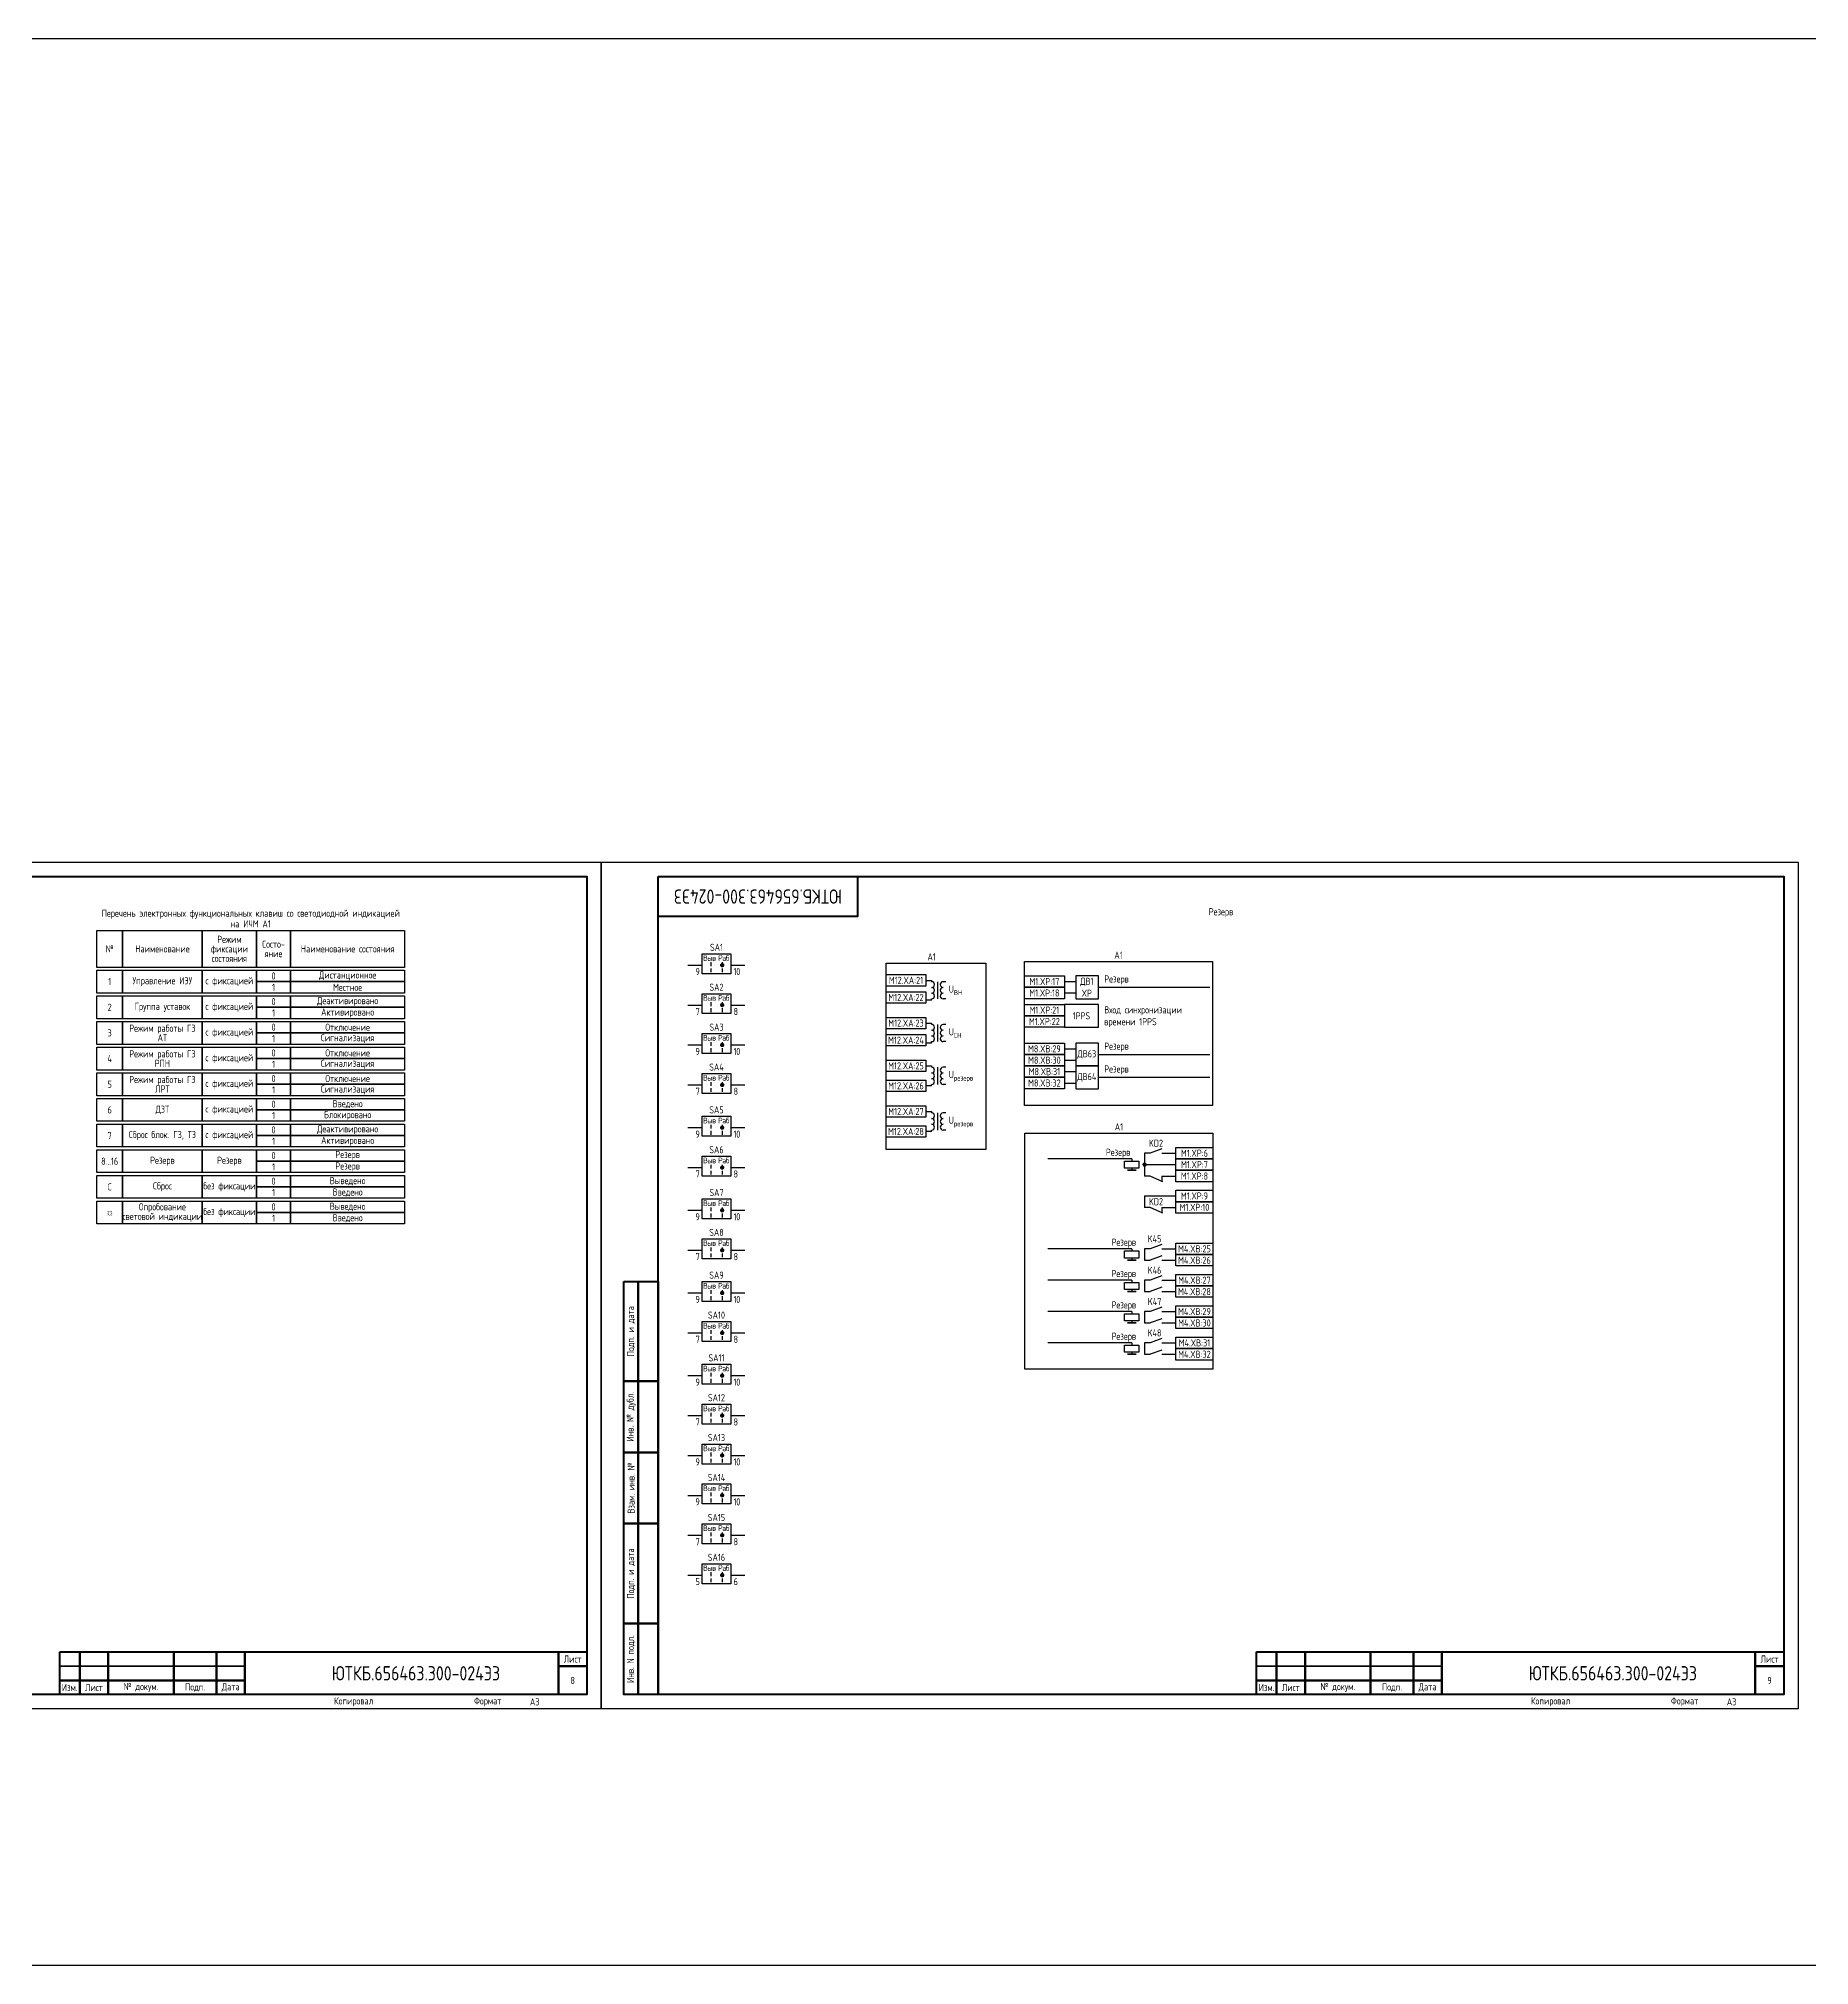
# Model space of a CAD drawing. Header units: millimetres. Extents: x -1244 to 6083, y -90 to 1191.
# Drawn here: x 3163 to 3784, y -90 to 586 of the extents above; entities that cross this region are included whole.
import ezdxf

# ---------------------------------------------------------------- set-up
doc = ezdxf.new("R2010")
doc.units = ezdxf.units.MM
doc.styles.add('Gost_type_A', font='GOST_0.TTF')

# ---------------------------------------------------------------- blocks, each defined once
blk = doc.blocks.new('Формат_А3')
blk.add_lwpolyline([(-420, 297), (0, 297), (0, 0), (-420, 0)], close=True)
at = {"lineweight": 50}
blk.add_lwpolyline([(-400, 292), (-5, 292), (-5, 5), (-400, 5)], close=True, dxfattribs=at)
blk = doc.blocks.new('Штамп малый нижний')
at = {"lineweight": 50}
for points in [[(-185, 15), (-178, 15), (-178, 5), (-185, 5)], [(-178, 15), (-168, 15), (-168, 5), (-178, 5)], [(-168, 15), (-145, 15), (-145, 5), (-168, 5)], [(-145, 15), (-130, 15), (-130, 5), (-145, 5)], [(-130, 15), (-120, 15), (-120, 5), (-130, 5)], [(-120, 15), (-10, 15), (-10, 0), (-120, 0)], [(-10, 15), (0, 15), (0, 10), (-10, 10)], [(-10, 10), (0, 10), (0, 0), (-10, 0)], [(-185, 5), (-178, 5), (-178, 0), (-185, 0)], [(-178, 5), (-168, 5), (-168, 0), (-178, 0)], [(-168, 5), (-145, 5), (-145, 0), (-168, 0)], [(-145, 5), (-130, 5), (-130, 0), (-145, 0)], [(-130, 5), (-120, 5), (-120, 0), (-130, 0)]]:
    blk.add_lwpolyline(points, close=True, dxfattribs=at)
for points in [[(-185, 15), (-178, 15), (-178, 10), (-185, 10)], [(-178, 15), (-168, 15), (-168, 10), (-178, 10)], [(-168, 15), (-145, 15), (-145, 10), (-168, 10)], [(-145, 15), (-130, 15), (-130, 10), (-145, 10)], [(-130, 15), (-120, 15), (-120, 10), (-130, 10)], [(-185, 10), (-178, 10), (-178, 5), (-185, 5)], [(-178, 10), (-168, 10), (-168, 5), (-178, 5)], [(-168, 10), (-145, 10), (-145, 5), (-168, 5)], [(-145, 10), (-130, 10), (-130, 5), (-145, 5)], [(-130, 10), (-120, 10), (-120, 5), (-130, 5)]]:
    blk.add_lwpolyline(points, close=True)
at = {"char_height": 2.5, "style": 'Gost_type_A'}
for s, insert, width, attachment_point in [('Лист', (-5, 12.5), 10, 5), ('Изм.', (-181.5, 2.5), 7, 5), ('Лист', (-173, 2.5), 10, 5), ('№ докум.', (-156.5, 2.5), 23, 5), ('Подп.', (-137.5, 2.5), 15, 5), ('Дата', (-125, 2.5), 10, 5), ('Копировал', (-75, -2.53), 13.1202, 6), ('Формат', (-30, -2.53), 13.1202, 6)]:
    blk.add_mtext(s, dxfattribs=dict(at, insert=insert, width=width, attachment_point=attachment_point))
blk = doc.blocks.new('Штамп левый нижний')
at = {"lineweight": 50}
for points in [[(-12, 145), (-7, 145), (-7, 110), (-12, 110)], [(-7, 145), (0, 145), (0, 110), (-7, 110)], [(-12, 110), (-7, 110), (-7, 85), (-12, 85)], [(-7, 110), (0, 110), (0, 85), (-7, 85)], [(-12, 85), (-7, 85), (-7, 60), (-12, 60)], [(-7, 85), (0, 85), (0, 60), (-7, 60)], [(-12, 60), (-7, 60), (-7, 25), (-12, 25)], [(-7, 60), (0, 60), (0, 25), (-7, 25)], [(-12, 25), (-7, 25), (-7, 0), (-12, 0)], [(-7, 25), (0, 25), (0, 0), (-7, 0)]]:
    blk.add_lwpolyline(points, close=True, dxfattribs=at)
at = {"char_height": 2.5, "attachment_point": 5, "rotation": 90, "style": 'Gost_type_A'}
for s, insert, width in [('Подп. и дата', (-9.5, 127.5), 35), ('Инв. № дубл.', (-9.5, 97.5), 25), ('Взам. инв. №', (-9.5, 72.5), 25), ('Подп. и дата', (-9.5, 42.5), 35), ('Инв. N подл.', (-9.5, 12.5), 25)]:
    blk.add_mtext(s, dxfattribs=dict(at, insert=insert, width=width))
blk = doc.blocks.new('Штамп угловой верхний')
at = {"lineweight": 50}
blk.add_lwpolyline([(0, 0), (70, 0), (70, -14), (0, -14)], close=True, dxfattribs=at)
blk = doc.blocks.new('POINT')
at = {"const_width": 0.75}
blk.add_lwpolyline([(-0.375, 0, 1), (0.375, 0, 1)], format="xyb", close=True, dxfattribs=at)
blk = doc.blocks.new('Переключатель_положение')
for p, q in [((2, 1), (2, -0.34)), ((2, -1.14), (2, -2.49))]:
    blk.add_line(p, q)

msp = doc.modelspace()

# ---------------------------------------------------------------- linework, layer by layer
for p, q in [((3390.46, 260.92), (3395.46, 260.92)), ((3405.46, 260.92), (3410.46, 260.92)), ((3522.53, 255.16), (3526.53, 255.16)), ((3522.53, 251.16), (3526.53, 251.16)), ((3534.53, 253.16), (3573.53, 253.16)), ((3390.46, 246.92), (3395.46, 246.92)), ((3405.46, 246.92), (3410.46, 246.92)), ((3390.46, 232.92), (3395.46, 232.92)), ((3405.46, 232.92), (3410.46, 232.92)), ((3522.53, 231.58), (3526.53, 231.58)), ((3522.53, 227.58), (3526.53, 227.58)), ((3522.53, 223.58), (3526.53, 223.58)), ((3534.53, 229.58), (3573.53, 229.58)), ((3390.46, 218.92), (3395.46, 218.92)), ((3405.46, 218.92), (3410.46, 218.92)), ((3522.53, 219.58), (3526.53, 219.58)), ((3534.53, 221.58), (3573.53, 221.58)), ((3390.46, 203.92), (3395.46, 203.92)), ((3405.46, 203.92), (3410.46, 203.92)), ((3390.46, 189.92), (3395.46, 189.92)), ((3405.46, 189.92), (3410.46, 189.92)), ((3546.19, 192.95), (3516.69, 192.95)), ((3546.19, 192.95), (3546.19, 192.2)), ((3546.19, 189.7), (3546.19, 188.95)), ((3556.69, 186.95), (3556.69, 184.95)), ((3550.69, 179.95), (3550.69, 175.95)), ((3556.69, 175.95), (3556.69, 173.95)), ((3390.46, 174.92), (3395.46, 174.92)), ((3405.46, 174.92), (3410.46, 174.92)), ((3390.46, 160.92), (3395.46, 160.92)), ((3405.46, 160.92), (3410.46, 160.92)), ((3546.19, 161.4), (3516.69, 161.4)), ((3546.19, 161.4), (3546.19, 160.65)), ((3546.19, 158.15), (3546.19, 157.4)), ((3546.19, 150.4), (3516.69, 150.4)), ((3546.19, 150.4), (3546.19, 149.65)), ((3390.46, 145.92), (3395.46, 145.92)), ((3405.46, 145.92), (3410.46, 145.92)), ((3546.19, 147.15), (3546.19, 146.4)), ((3546.19, 139.4), (3516.69, 139.4)), ((3546.19, 139.4), (3546.19, 138.65)), ((3546.19, 136.15), (3546.19, 135.4)), ((3390.46, 131.92), (3395.46, 131.92)), ((3405.46, 131.92), (3410.46, 131.92)), ((3546.19, 128.4), (3516.69, 128.4)), ((3546.19, 128.4), (3546.19, 127.65)), ((3546.19, 125.15), (3546.19, 124.4)), ((3390.46, 116.92), (3395.46, 116.92)), ((3405.46, 116.92), (3410.46, 116.92)), ((3390.46, 102.92), (3395.46, 102.92)), ((3405.46, 102.92), (3410.46, 102.92)), ((3390.46, 88.92), (3395.46, 88.92)), ((3405.46, 88.92), (3410.46, 88.92)), ((3390.46, 74.92), (3395.46, 74.92)), ((3405.46, 74.92), (3410.46, 74.92)), ((3390.46, 60.92), (3395.46, 60.92)), ((3405.46, 60.92), (3410.46, 60.92)), ((3390.46, 46.92), (3395.46, 46.92)), ((3405.46, 46.92), (3410.46, 46.92))]:
    msp.add_line(p, q)
at = {"ltscale": 4}
for p, q in [((3473.97, 255.6), (3475.97, 255.6)), ((3475.97, 255.6), (3475.97, 255.1)), ((3475.97, 255.6), (3475.97, 255.1)), ((3477.97, 255.1), (3477.97, 251.1)), ((3477.97, 253.1), (3477.97, 249.1)), ((3480.97, 255.1), (3479.97, 255.1)), ((3475.97, 248.6), (3473.97, 248.6)), ((3475.97, 248.6), (3475.97, 249.1)), ((3480.97, 249.1), (3479.97, 249.1)), ((3473.97, 240.6), (3475.97, 240.6)), ((3475.97, 240.6), (3475.97, 240.1)), ((3475.97, 240.6), (3475.97, 240.1)), ((3477.97, 240.1), (3477.97, 236.1)), ((3477.97, 238.1), (3477.97, 234.1)), ((3480.97, 240.1), (3479.97, 240.1)), ((3475.97, 233.6), (3473.97, 233.6)), ((3475.97, 233.6), (3475.97, 234.1)), ((3480.97, 234.1), (3479.97, 234.1)), ((3473.97, 225.6), (3475.97, 225.6)), ((3475.97, 225.6), (3475.97, 225.1)), ((3475.97, 225.6), (3475.97, 225.1)), ((3477.97, 225.1), (3477.97, 221.1)), ((3477.97, 223.1), (3477.97, 219.1)), ((3480.97, 225.1), (3479.97, 225.1)), ((3475.97, 218.6), (3473.97, 218.6)), ((3475.97, 218.6), (3475.97, 219.1)), ((3480.97, 219.1), (3479.97, 219.1)), ((3473.97, 209.59), (3475.97, 209.59)), ((3475.97, 209.59), (3475.97, 209.09)), ((3475.97, 209.59), (3475.97, 209.09)), ((3475.97, 202.59), (3475.97, 203.09)), ((3477.97, 209.09), (3477.97, 205.09)), ((3477.97, 207.09), (3477.97, 203.09)), ((3480.97, 209.09), (3479.97, 209.09)), ((3480.97, 203.09), (3479.97, 203.09)), ((3475.97, 202.59), (3473.97, 202.59))]:
    msp.add_line(p, q, dxfattribs=at)
at = {"ltscale": 4.32}
for p, q in [((3556.69, 196.45), (3552.69, 194.95)), ((3557.08, 184.95), (3552.69, 186.95)), ((3557.08, 173.95), (3552.69, 175.95)), ((3556.69, 162.9), (3552.69, 161.4)), ((3556.69, 158.9), (3552.69, 157.4)), ((3556.69, 151.9), (3552.69, 150.4)), ((3556.69, 147.9), (3552.69, 146.4)), ((3556.69, 140.9), (3552.69, 139.4)), ((3556.69, 136.9), (3552.69, 135.4)), ((3556.69, 129.9), (3552.69, 128.4)), ((3556.69, 125.9), (3552.69, 124.4))]:
    msp.add_line(p, q, dxfattribs=at)
at = {"ltscale": 1.08}
for p, q in [((3552.69, 194.95), (3550.69, 194.95)), ((3550.69, 194.95), (3550.69, 186.95)), ((3550.69, 190.95), (3561.69, 190.95)), ((3556.69, 194.95), (3561.69, 194.95)), ((3552.69, 186.95), (3550.69, 186.95)), ((3556.69, 186.95), (3561.69, 186.95)), ((3550.69, 179.95), (3561.69, 179.95)), ((3552.69, 175.95), (3550.69, 175.95)), ((3556.69, 175.95), (3561.69, 175.95)), ((3552.69, 161.4), (3550.69, 161.4)), ((3550.69, 161.4), (3550.69, 157.4)), ((3550.69, 157.4), (3552.69, 157.4)), ((3556.69, 161.4), (3561.69, 161.4)), ((3556.69, 157.4), (3561.69, 157.4)), ((3552.69, 150.4), (3550.69, 150.4)), ((3550.69, 150.4), (3550.69, 146.4)), ((3556.69, 150.4), (3561.69, 150.4)), ((3550.69, 146.4), (3552.69, 146.4)), ((3556.69, 146.4), (3561.69, 146.4)), ((3552.69, 139.4), (3550.69, 139.4)), ((3550.69, 139.4), (3550.69, 135.4)), ((3550.69, 135.4), (3552.69, 135.4)), ((3556.69, 139.4), (3561.69, 139.4)), ((3556.69, 135.4), (3561.69, 135.4)), ((3552.69, 128.4), (3550.69, 128.4)), ((3550.69, 128.4), (3550.69, 124.4)), ((3550.69, 124.4), (3552.69, 124.4)), ((3556.69, 128.4), (3561.69, 128.4)), ((3556.69, 124.4), (3561.69, 124.4))]:
    msp.add_line(p, q, dxfattribs=at)
for points in [[(-1117.42, 586), (6083.28, 586), (6083.28, -90), (-1117.42, -90)], [(3183.03, 273.14), (3192.03, 273.14), (3192.03, 260.14), (3183.03, 260.14)], [(3192.03, 273.14), (3220.03, 273.14), (3220.03, 260.14), (3192.03, 260.14)], [(3220.03, 273.14), (3239.03, 273.14), (3239.03, 260.14), (3220.03, 260.14)], [(3239.03, 273.14), (3251.03, 273.14), (3251.03, 260.14), (3239.03, 260.14)], [(3251.03, 273.14), (3291.03, 273.14), (3291.03, 260.14), (3251.03, 260.14)], [(3395.46, 264.92), (3405.46, 264.92), (3405.46, 257.92), (3395.46, 257.92)], [(3183.03, 259.14), (3192.03, 259.14), (3192.03, 251.14), (3183.03, 251.14)], [(3192.03, 259.14), (3220.03, 259.14), (3220.03, 251.14), (3192.03, 251.14)], [(3220.03, 259.14), (3239.03, 259.14), (3239.03, 251.14), (3220.03, 251.14)], [(3239.03, 259.14), (3251.03, 259.14), (3251.03, 255.14), (3239.03, 255.14)], [(3251.03, 259.14), (3291.03, 259.14), (3291.03, 255.14), (3251.03, 255.14)], [(3459.97, 261.6), (3494.97, 261.6), (3494.97, 196.29), (3459.97, 196.29)], [(3459.97, 257.6), (3473.97, 257.6), (3473.97, 253.6), (3459.97, 253.6)], [(3459.97, 257.6), (3473.97, 257.6), (3473.97, 253.6), (3459.97, 253.6)], [(3508.53, 262.16), (3574.53, 262.16), (3574.53, 211.71), (3508.53, 211.71)], [(3508.53, 257.16), (3522.53, 257.16), (3522.53, 253.16), (3508.53, 253.16)], [(3183.03, 250.14), (3192.03, 250.14), (3192.03, 242.14), (3183.03, 242.14)], [(3192.03, 250.14), (3220.03, 250.14), (3220.03, 242.14), (3192.03, 242.14)], [(3220.03, 250.14), (3239.03, 250.14), (3239.03, 242.14), (3220.03, 242.14)], [(3239.03, 255.14), (3251.03, 255.14), (3251.03, 251.14), (3239.03, 251.14)], [(3239.03, 250.14), (3251.03, 250.14), (3251.03, 246.14), (3239.03, 246.14)], [(3251.03, 255.14), (3291.03, 255.14), (3291.03, 251.14), (3251.03, 251.14)], [(3251.03, 250.14), (3291.03, 250.14), (3291.03, 246.14), (3251.03, 246.14)], [(3395.46, 250.92), (3405.46, 250.92), (3405.46, 243.92), (3395.46, 243.92)], [(3459.97, 251.6), (3473.97, 251.6), (3473.97, 247.6), (3459.97, 247.6)], [(3508.53, 253.16), (3522.53, 253.16), (3522.53, 249.16), (3508.53, 249.16)], [(3239.03, 246.14), (3251.03, 246.14), (3251.03, 242.14), (3239.03, 242.14)], [(3251.03, 246.14), (3291.03, 246.14), (3291.03, 242.14), (3251.03, 242.14)], [(3508.53, 247.16), (3522.53, 247.16), (3522.53, 243.16), (3508.53, 243.16)], [(3183.03, 241.14), (3192.03, 241.14), (3192.03, 233.14), (3183.03, 233.14)], [(3192.03, 241.14), (3220.03, 241.14), (3220.03, 233.14), (3192.03, 233.14)], [(3220.03, 241.14), (3239.03, 241.14), (3239.03, 233.14), (3220.03, 233.14)], [(3239.03, 241.14), (3251.03, 241.14), (3251.03, 237.14), (3239.03, 237.14)], [(3239.03, 237.14), (3251.03, 237.14), (3251.03, 233.14), (3239.03, 233.14)], [(3251.03, 241.14), (3291.03, 241.14), (3291.03, 237.14), (3251.03, 237.14)], [(3251.03, 237.14), (3291.03, 237.14), (3291.03, 233.14), (3251.03, 233.14)], [(3395.46, 236.92), (3405.46, 236.92), (3405.46, 229.92), (3395.46, 229.92)], [(3459.97, 242.6), (3473.97, 242.6), (3473.97, 238.6), (3459.97, 238.6)], [(3508.53, 243.16), (3522.53, 243.16), (3522.53, 239.16), (3508.53, 239.16)], [(3183.03, 232.14), (3192.03, 232.14), (3192.03, 224.14), (3183.03, 224.14)], [(3192.03, 232.14), (3220.03, 232.14), (3220.03, 224.14), (3192.03, 224.14)], [(3220.03, 232.14), (3239.03, 232.14), (3239.03, 224.14), (3220.03, 224.14)], [(3239.03, 232.14), (3251.03, 232.14), (3251.03, 228.14), (3239.03, 228.14)], [(3251.03, 232.14), (3291.03, 232.14), (3291.03, 228.14), (3251.03, 228.14)], [(3459.97, 236.6), (3473.97, 236.6), (3473.97, 232.6), (3459.97, 232.6)], [(3508.53, 233.58), (3522.53, 233.58), (3522.53, 229.58), (3508.53, 229.58)], [(3183.03, 223.14), (3192.03, 223.14), (3192.03, 215.14), (3183.03, 215.14)], [(3192.03, 223.14), (3220.03, 223.14), (3220.03, 215.14), (3192.03, 215.14)], [(3220.03, 223.14), (3239.03, 223.14), (3239.03, 215.14), (3220.03, 215.14)], [(3239.03, 228.14), (3251.03, 228.14), (3251.03, 224.14), (3239.03, 224.14)], [(3239.03, 223.14), (3251.03, 223.14), (3251.03, 219.14), (3239.03, 219.14)], [(3251.03, 228.14), (3291.03, 228.14), (3291.03, 224.14), (3251.03, 224.14)], [(3251.03, 223.14), (3291.03, 223.14), (3291.03, 219.14), (3251.03, 219.14)], [(3459.97, 227.6), (3473.97, 227.6), (3473.97, 223.6), (3459.97, 223.6)], [(3508.53, 229.58), (3522.53, 229.58), (3522.53, 225.58), (3508.53, 225.58)], [(3508.53, 225.58), (3522.53, 225.58), (3522.53, 221.58), (3508.53, 221.58)], [(3239.03, 219.14), (3251.03, 219.14), (3251.03, 215.14), (3239.03, 215.14)], [(3251.03, 219.14), (3291.03, 219.14), (3291.03, 215.14), (3251.03, 215.14)], [(3395.46, 222.92), (3405.46, 222.92), (3405.46, 215.92), (3395.46, 215.92)], [(3459.97, 220.6), (3473.97, 220.6), (3473.97, 216.6), (3459.97, 216.6)], [(3508.53, 221.58), (3522.53, 221.58), (3522.53, 217.58), (3508.53, 217.58)], [(3183.03, 214.14), (3192.03, 214.14), (3192.03, 206.14), (3183.03, 206.14)], [(3192.03, 214.14), (3220.03, 214.14), (3220.03, 206.14), (3192.03, 206.14)], [(3220.03, 214.14), (3239.03, 214.14), (3239.03, 206.14), (3220.03, 206.14)], [(3239.03, 214.14), (3251.03, 214.14), (3251.03, 210.14), (3239.03, 210.14)], [(3239.03, 210.14), (3251.03, 210.14), (3251.03, 206.14), (3239.03, 206.14)], [(3251.03, 214.14), (3291.03, 214.14), (3291.03, 210.14), (3251.03, 210.14)], [(3251.03, 210.14), (3291.03, 210.14), (3291.03, 206.14), (3251.03, 206.14)], [(3459.97, 211.59), (3473.97, 211.59), (3473.97, 207.59), (3459.97, 207.59)], [(3183.03, 205.14), (3192.03, 205.14), (3192.03, 197.14), (3183.03, 197.14)], [(3192.03, 205.14), (3220.03, 205.14), (3220.03, 197.14), (3192.03, 197.14)], [(3220.03, 205.14), (3239.03, 205.14), (3239.03, 197.14), (3220.03, 197.14)], [(3239.03, 205.14), (3251.03, 205.14), (3251.03, 201.14), (3239.03, 201.14)], [(3251.03, 205.14), (3291.03, 205.14), (3291.03, 201.14), (3251.03, 201.14)], [(3395.46, 207.92), (3405.46, 207.92), (3405.46, 200.92), (3395.46, 200.92)], [(3459.97, 204.59), (3473.97, 204.59), (3473.97, 200.59), (3459.97, 200.59)], [(3183.03, 196.14), (3192.03, 196.14), (3192.03, 188.14), (3183.03, 188.14)], [(3192.03, 196.14), (3220.03, 196.14), (3220.03, 188.14), (3192.03, 188.14)], [(3220.03, 196.14), (3239.03, 196.14), (3239.03, 188.14), (3220.03, 188.14)], [(3239.03, 201.14), (3251.03, 201.14), (3251.03, 197.14), (3239.03, 197.14)], [(3239.03, 196.14), (3251.03, 196.14), (3251.03, 192.14), (3239.03, 192.14)], [(3251.03, 201.14), (3291.03, 201.14), (3291.03, 197.14), (3251.03, 197.14)], [(3251.03, 196.14), (3291.03, 196.14), (3291.03, 192.14), (3251.03, 192.14)], [(3508.69, 201.95), (3574.69, 201.95), (3574.69, 119.18), (3508.69, 119.18)], [(3561.69, 196.95), (3574.69, 196.95), (3574.69, 192.95), (3561.69, 192.95)], [(3239.03, 192.14), (3251.03, 192.14), (3251.03, 188.14), (3239.03, 188.14)], [(3251.03, 192.14), (3291.03, 192.14), (3291.03, 188.14), (3251.03, 188.14)], [(3395.46, 193.92), (3405.46, 193.92), (3405.46, 186.92), (3395.46, 186.92)], [(3548.69, 192.2), (3548.69, 189.7), (3543.69, 189.7), (3543.69, 192.2)], [(3561.69, 192.95), (3574.69, 192.95), (3574.69, 188.95), (3561.69, 188.95)], [(3183.03, 187.14), (3192.03, 187.14), (3192.03, 179.14), (3183.03, 179.14)], [(3192.03, 187.14), (3220.03, 187.14), (3220.03, 179.14), (3192.03, 179.14)], [(3220.03, 187.14), (3239.03, 187.14), (3239.03, 179.14), (3220.03, 179.14)], [(3239.03, 187.14), (3251.03, 187.14), (3251.03, 183.14), (3239.03, 183.14)], [(3239.03, 183.14), (3251.03, 183.14), (3251.03, 179.14), (3239.03, 179.14)], [(3251.03, 187.14), (3291.03, 187.14), (3291.03, 183.14), (3251.03, 183.14)], [(3251.03, 183.14), (3291.03, 183.14), (3291.03, 179.14), (3251.03, 179.14)], [(3547.69, 188.95), (3544.69, 188.95)], [(3561.69, 188.95), (3574.69, 188.95), (3574.69, 184.95), (3561.69, 184.95)], [(3183.03, 178.14), (3192.03, 178.14), (3192.03, 170.14), (3183.03, 170.14)], [(3192.03, 178.14), (3220.03, 178.14), (3220.03, 170.14), (3192.03, 170.14)], [(3220.03, 178.14), (3239.03, 178.14), (3239.03, 170.14), (3220.03, 170.14)], [(3239.03, 178.14), (3251.03, 178.14), (3251.03, 174.14), (3239.03, 174.14)], [(3251.03, 178.14), (3291.03, 178.14), (3291.03, 174.14), (3251.03, 174.14)], [(3395.46, 178.92), (3405.46, 178.92), (3405.46, 171.92), (3395.46, 171.92)], [(3561.69, 181.95), (3574.69, 181.95), (3574.69, 177.95), (3561.69, 177.95)], [(3561.69, 177.95), (3574.69, 177.95), (3574.69, 173.95), (3561.69, 173.95)], [(3239.03, 174.14), (3251.03, 174.14), (3251.03, 170.14), (3239.03, 170.14)], [(3251.03, 174.14), (3291.03, 174.14), (3291.03, 170.14), (3251.03, 170.14)], [(3395.46, 164.92), (3405.46, 164.92), (3405.46, 157.92), (3395.46, 157.92)], [(3561.69, 163.4), (3574.69, 163.4), (3574.69, 159.4), (3561.69, 159.4)], [(3548.69, 160.65), (3548.69, 158.15), (3543.69, 158.15), (3543.69, 160.65)], [(3547.69, 157.4), (3544.69, 157.4)], [(3561.69, 159.4), (3574.69, 159.4), (3574.69, 155.4), (3561.69, 155.4)], [(3395.46, 149.92), (3405.46, 149.92), (3405.46, 142.92), (3395.46, 142.92)], [(3548.69, 149.65), (3548.69, 147.15), (3543.69, 147.15), (3543.69, 149.65)], [(3561.69, 152.4), (3574.69, 152.4), (3574.69, 148.4), (3561.69, 148.4)], [(3547.69, 146.4), (3544.69, 146.4)], [(3561.69, 148.4), (3574.69, 148.4), (3574.69, 144.4), (3561.69, 144.4)], [(3395.46, 135.92), (3405.46, 135.92), (3405.46, 128.92), (3395.46, 128.92)], [(3548.69, 138.65), (3548.69, 136.15), (3543.69, 136.15), (3543.69, 138.65)], [(3547.69, 135.4), (3544.69, 135.4)], [(3561.69, 141.4), (3574.69, 141.4), (3574.69, 137.4), (3561.69, 137.4)], [(3561.69, 137.4), (3574.69, 137.4), (3574.69, 133.4), (3561.69, 133.4)], [(3561.69, 130.4), (3574.69, 130.4), (3574.69, 126.4), (3561.69, 126.4)], [(3548.69, 127.65), (3548.69, 125.15), (3543.69, 125.15), (3543.69, 127.65)], [(3547.69, 124.4), (3544.69, 124.4)], [(3561.69, 126.4), (3574.69, 126.4), (3574.69, 122.4), (3561.69, 122.4)], [(3395.46, 120.92), (3405.46, 120.92), (3405.46, 113.92), (3395.46, 113.92)], [(3395.46, 106.92), (3405.46, 106.92), (3405.46, 99.92), (3395.46, 99.92)], [(3395.46, 92.92), (3405.46, 92.92), (3405.46, 85.92), (3395.46, 85.92)], [(3395.46, 78.92), (3405.46, 78.92), (3405.46, 71.92), (3395.46, 71.92)], [(3395.46, 64.92), (3405.46, 64.92), (3405.46, 57.92), (3395.46, 57.92)], [(3395.46, 50.92), (3405.46, 50.92), (3405.46, 43.92), (3395.46, 43.92)]]:
    msp.add_lwpolyline(points, close=True)
at = {"ltscale": 4}
for points in [[(3526.53, 249.16), (3534.53, 249.16), (3534.53, 257.16), (3526.53, 257.16)], [(3522.53, 239.16), (3534.53, 239.16), (3534.53, 247.16), (3522.53, 247.16)], [(3526.53, 225.58), (3534.53, 225.58), (3534.53, 233.58), (3526.53, 233.58)], [(3526.53, 217.58), (3534.53, 217.58), (3534.53, 225.58), (3526.53, 225.58)]]:
    msp.add_lwpolyline(points, close=True, dxfattribs=at)
for centre, start, end in [((3475.97, 254.1), 270, 90), ((3475.97, 252.1), 270, 90), ((3475.97, 250.1), 270, 90), ((3479.97, 254.1), 90, 270), ((3479.97, 254.1), 90, 270), ((3479.97, 252.1), 90, 270), ((3479.97, 252.1), 90, 270), ((3479.97, 250.1), 90, 270), ((3475.97, 239.1), 270, 90), ((3475.97, 237.1), 270, 90), ((3479.97, 239.1), 90, 270), ((3479.97, 239.1), 90, 270), ((3479.97, 237.1), 90, 270), ((3479.97, 237.1), 90, 270), ((3475.97, 235.1), 270, 90), ((3479.97, 235.1), 90, 270), ((3475.97, 224.1), 270, 90), ((3475.97, 222.1), 270, 90), ((3479.97, 224.1), 90, 270), ((3479.97, 224.1), 90, 270), ((3479.97, 222.1), 90, 270), ((3479.97, 222.1), 90, 270), ((3475.97, 220.1), 270, 90), ((3479.97, 220.1), 90, 270), ((3475.97, 208.09), 270, 90), ((3475.97, 206.09), 270, 90), ((3475.97, 204.09), 270, 90), ((3479.97, 208.09), 90, 270), ((3479.97, 208.09), 90, 270), ((3479.97, 206.09), 90, 270), ((3479.97, 206.09), 90, 270), ((3479.97, 204.09), 90, 270)]:
    msp.add_arc(centre, 1, start, end, dxfattribs=at)

# ---------------------------------------------------------------- block references
at = {"color": 1}
for name, p in [('Формат_А3', (3360, 0)), ('Формат_А3', (3780, 0)), ('Штамп левый нижний', (3380, 5)), ('Штамп малый нижний', (3355, 5))]:
    msp.add_blockref(name, p, dxfattribs=at)
for name, p in [('Штамп угловой верхний', (3380, 292)), ('Переключатель_положение', (3396.46, 260.92)), ('POINT', (3402.46, 260.92)), ('Переключатель_положение', (3400.46, 260.92)), ('Переключатель_положение', (3396.46, 246.92)), ('POINT', (3402.46, 246.92)), ('Переключатель_положение', (3400.46, 246.92)), ('Переключатель_положение', (3396.46, 232.92)), ('POINT', (3402.46, 232.92)), ('Переключатель_положение', (3400.46, 232.92)), ('Переключатель_положение', (3396.46, 218.92)), ('POINT', (3402.46, 218.92)), ('Переключатель_положение', (3400.46, 218.92)), ('Переключатель_положение', (3396.46, 203.92)), ('POINT', (3402.46, 203.92)), ('Переключатель_положение', (3400.46, 203.92)), ('Переключатель_положение', (3396.46, 189.92)), ('POINT', (3402.46, 189.92)), ('Переключатель_положение', (3400.46, 189.92)), ('POINT', (3550.69, 190.95)), ('Переключатель_положение', (3396.46, 174.92)), ('Переключатель_положение', (3400.46, 174.92)), ('POINT', (3402.46, 174.92)), ('Переключатель_положение', (3396.46, 160.92)), ('POINT', (3402.46, 160.92)), ('Переключатель_положение', (3400.46, 160.92)), ('Переключатель_положение', (3396.46, 145.92)), ('POINT', (3402.46, 145.92)), ('Переключатель_положение', (3400.46, 145.92)), ('Переключатель_положение', (3396.46, 131.92)), ('POINT', (3402.46, 131.92)), ('Переключатель_положение', (3400.46, 131.92)), ('Переключатель_положение', (3396.46, 116.92)), ('POINT', (3402.46, 116.92)), ('Переключатель_положение', (3400.46, 116.92)), ('Переключатель_положение', (3396.46, 102.92)), ('POINT', (3402.46, 102.92)), ('Переключатель_положение', (3400.46, 102.92)), ('Переключатель_положение', (3396.46, 88.92)), ('POINT', (3402.46, 88.92)), ('Переключатель_положение', (3400.46, 88.92)), ('Переключатель_положение', (3396.46, 74.92)), ('POINT', (3402.46, 74.92)), ('Переключатель_положение', (3400.46, 74.92)), ('Переключатель_положение', (3396.46, 60.92)), ('POINT', (3402.46, 60.92)), ('Переключатель_положение', (3400.46, 60.92)), ('Переключатель_положение', (3396.46, 46.92)), ('POINT', (3402.46, 46.92)), ('Переключатель_положение', (3400.46, 46.92)), ('Штамп малый нижний', (3775, 5))]:
    msp.add_blockref(name, p)

# ---------------------------------------------------------------- texts
at = {"insert": (3415, 285), "char_height": 5, "width": 70, "attachment_point": 5, "rotation": 180, "style": 'Gost_type_A'}
msp.add_mtext('ЮТКБ.656463.300-024Э3', dxfattribs=at)
at = {"char_height": 2.5, "style": 'Gost_type_A'}
for s, insert, width, attachment_point, line_spacing_factor in [('Перечень электронных функциональных клавиш со светодиодной индикацией\\Pна ИЧМ A1', (3237.03, 274.14), 108, 8, 0.9), ('Режим\\Pфиксации состояния', (3229.53, 266.64), 19, 5, 0.8), ('№ ', (3187.53, 266.64), 9, 5, 0.8), ('Наименование ', (3206.03, 266.64), 28, 5, 0.8), ('Состо- яние', (3245.03, 266.64), 12, 5, 0.8), ('Наименование состояния ', (3271.03, 266.64), 40, 5, 0.8), ('A1', (3475.97, 262.6), 32, 8, 0.9), ('A1', (3541.53, 263.16), 66, 8, 0.9), ('0', (3245.03, 257.14), 12, 5, 0.8), ('Дистанционное', (3271.03, 257.14), 40, 5, 0.8), ('1', (3187.53, 255.14), 9, 5, 0.8), ('Управление ИЭУ', (3206.03, 255.14), 28, 5, 0.8), ('с фиксацией', (3229.53, 255.14), 19, 5, 0.8), ('1', (3245.03, 253.14), 12, 5, 0.8), ('Местное', (3271.03, 253.14), 40, 5, 0.8), ('2', (3187.53, 246.14), 9, 5, 0.8), ('Группа уставок', (3206.03, 246.14), 28, 5, 0.8), ('с фиксацией', (3229.53, 246.14), 19, 5, 0.8), ('0', (3245.03, 248.14), 12, 5, 0.8), ('1', (3245.03, 244.14), 12, 5, 0.8), ('Деактивировано', (3271.03, 248.14), 40, 5, 0.8), ('Активировано', (3271.03, 244.14), 40, 5, 0.8), ('3', (3187.53, 237.14), 9, 5, 0.8), ('Режим работы ГЗ^JАТ', (3206.03, 237.14), 28, 5, 0.8), ('с фиксацией', (3229.53, 237.14), 19, 5, 0.8), ('0', (3245.03, 239.14), 12, 5, 0.8), ('Сигнализация', (3271.03, 235.14), 40, 5, 0.8), ('Отключение', (3271.03, 239.14), 40, 5, 0.8), ('Режим работы ГЗ^JРПН', (3206.03, 228.14), 28, 5, 0.8), ('0', (3245.03, 230.14), 12, 5, 0.8), ('1', (3245.03, 235.14), 12, 5, 0.8), ('Отключение', (3271.03, 230.14), 40, 5, 0.8), ('4', (3187.53, 228.14), 9, 5, 0.8), ('с фиксацией', (3229.53, 228.14), 19, 5, 0.8), ('1', (3245.03, 226.14), 12, 5, 0.8), ('Сигнализация', (3271.03, 226.14), 40, 5, 0.8), ('5', (3187.53, 219.14), 9, 5, 0.8), ('Режим работы ГЗ^JЛРТ', (3206.03, 219.14), 28, 5, 0.8), ('с фиксацией', (3229.53, 219.14), 19, 5, 0.8), ('0', (3245.03, 221.14), 12, 5, 0.8), ('1', (3245.03, 217.14), 12, 5, 0.8), ('Сигнализация', (3271.03, 217.14), 40, 5, 0.8), ('Отключение', (3271.03, 221.14), 40, 5, 0.8), ('6', (3187.53, 210.14), 9, 5, 0.8), ('ДЗТ', (3206.03, 210.14), 28, 5, 0.8), ('с фиксацией', (3229.53, 210.14), 19, 5, 0.8), ('0', (3245.03, 212.14), 12, 5, 0.8), ('Блокировано', (3271.03, 208.14), 40, 5, 0.8), ('Введено', (3271.03, 212.14), 40, 5, 0.8), ('0', (3245.03, 203.14), 12, 5, 0.8), ('1', (3245.03, 208.14), 12, 5, 0.8), ('Деактивировано', (3271.03, 203.14), 40, 5, 0.8), ('A1', (3541.69, 202.95), 66, 8, 0.9), ('7', (3187.53, 201.14), 9, 5, 0.8), ('Сброс блок. ГЗ, ТЗ', (3206.03, 201.14), 28, 5, 0.8), ('с фиксацией', (3229.53, 201.14), 19, 5, 0.8), ('1', (3245.03, 199.14), 12, 5, 0.8), ('Активировано', (3271.03, 199.14), 40, 5, 0.8), ('Резерв', (3545.69, 194.95), 37, 6, 0.8), ('8...16', (3187.53, 192.14), 9, 5, 0.8), ('Резерв', (3206.03, 192.14), 28, 5, 0.8), ('Резерв', (3229.53, 192.14), 19, 5, 0.8), ('0', (3245.03, 194.14), 12, 5, 0.8), ('1', (3245.03, 190.14), 12, 5, 0.8), ('Резерв', (3271.03, 194.14), 40, 5, 0.8), ('Резерв', (3271.03, 190.14), 40, 5, 0.8), ('C', (3187.53, 183.14), 9, 5, 0.8), ('Сброс', (3206.03, 183.14), 28, 5, 0.8), ('без фиксации', (3229.53, 183.14), 19, 5, 0.8), ('0', (3245.03, 185.14), 12, 5, 0.8), ('Выведено', (3271.03, 185.14), 40, 5, 0.8), ('Введено', (3271.03, 181.14), 40, 5, 0.8), ('Опробование световой индикации', (3206.03, 174.14), 28, 5, 0.8), ('0', (3245.03, 176.14), 12, 5, 0.8), ('1', (3245.03, 181.14), 12, 5, 0.8), ('Выведено', (3271.03, 176.14), 40, 5, 0.8), ('☼', (3187.53, 174.14), 9, 5, 0.8), ('без фиксации', (3229.53, 174.14), 19, 5, 0.8), ('1', (3245.03, 172.14), 12, 5, 0.8), ('Введено', (3271.03, 172.14), 40, 5, 0.8)]:
    msp.add_mtext(s, dxfattribs=dict(at, insert=insert, width=width, attachment_point=attachment_point, line_spacing_factor=line_spacing_factor))
at = {"lineweight": 25, "insert": (3577.5, 279.33), "char_height": 2.5, "width": 395, "attachment_point": 5, "line_spacing_factor": 0.9, "style": 'Gost_type_A'}
msp.add_mtext('Резерв', dxfattribs=at)
at = {"style": 'Gost_type_A'}
for s, insert, char_height, width, attachment_point in [('{\\T0.9;Выв}', (3397.96, 263.42), 2, 5, 5), ('SA1', (3400.46, 265.92), 2.5, 10, 8), ('{\\T0.9;Раб}', (3402.96, 263.42), 2, 5, 5), ('{\\T0.9;9}', (3394.46, 259.92), 2.5, 5, 3), ('{\\T0.9;10}', (3406.46, 259.92), 2.5, 5, 1), ('Резерв', (3536.53, 254.16), 2.5, 27.8465, 7), ('{\\T0.9;Выв}', (3397.96, 249.42), 2, 5, 5), ('SA2', (3400.46, 251.92), 2.5, 10, 8), ('{\\T0.9;Раб}', (3402.96, 249.42), 2, 5, 5), ('M12.XA:22', (3466.96, 249.59), 2.5, 14.018, 5), ('M12.XA:21', (3466.97, 255.6), 2.5, 14, 5), ('\\A1;U{\\H0.7x;\\S^ ВН;}', (3481.97, 252.1), 2.5, 12, 4), ('M1.XP:18', (3515.53, 251.16), 2.5, 14, 5), ('M1.XP:17', (3515.53, 255.16), 2.5, 14, 5), ('ДВ1 XP', (3530.41, 253.16), 2.5, 7.7588, 5), ('{\\T0.9;7}', (3394.46, 245.92), 2.5, 5, 3), ('{\\T0.9;8}', (3406.46, 245.92), 2.5, 5, 1), ('M1.XP:21', (3515.53, 245.16), 2.5, 14, 5), ('1PPS', (3528.53, 243.16), 2.5, 12, 5), ('Вход синхронизации\\Pвремени 1PPS', (3536.53, 239.16), 2.5, 35.9749, 7), ('SA3', (3400.46, 237.92), 2.5, 10, 8), ('M12.XA:23', (3466.97, 240.6), 2.5, 14, 5), ('\\A1;U{\\H0.7x;\\S^ СН;}', (3481.97, 237.1), 2.5, 12, 4), ('M1.XP:22', (3515.53, 241.16), 2.5, 14, 5), ('{\\T0.9;9}', (3394.46, 231.92), 2.5, 5, 3), ('{\\T0.9;Выв}', (3397.96, 235.42), 2, 5, 5), ('{\\T0.9;Раб}', (3402.96, 235.42), 2, 5, 5), ('{\\T0.9;10}', (3406.46, 231.92), 2.5, 5, 1), ('M12.XA:24', (3466.96, 234.59), 2.5, 14.018, 5), ('M8.XВ:29', (3515.53, 231.58), 2.5, 14, 5), ('ДВ63', (3530.41, 229.58), 2.5, 7.7588, 5), ('Резерв', (3536.53, 230.58), 2.5, 27.8465, 7), ('SA4', (3400.46, 223.92), 2.5, 10, 8), ('M12.XA:25', (3466.96, 225.6), 2.5, 14.018, 5), ('\\A1;U{\\H0.7x;\\S^ резерв;}', (3481.97, 222.1), 2.5, 12, 4), ('M8.XВ:30', (3515.53, 227.58), 2.5, 14, 5), ('M8.XВ:31', (3515.53, 223.58), 2.5, 14, 5), ('ДВ64', (3530.41, 221.58), 2.5, 7.7588, 5), ('Резерв', (3536.53, 222.58), 2.5, 27.8465, 7), ('{\\T0.9;7}', (3394.46, 217.92), 2.5, 5, 3), ('{\\T0.9;Выв}', (3397.96, 221.42), 2, 5, 5), ('{\\T0.9;Раб}', (3402.96, 221.42), 2, 5, 5), ('{\\T0.9;8}', (3406.46, 217.92), 2.5, 5, 1), ('M12.XA:26', (3466.96, 218.6), 2.5, 14.018, 5), ('M8.XВ:32', (3515.53, 219.58), 2.5, 14, 5), ('SA5', (3400.46, 208.92), 2.5, 10, 8), ('M12.XA:27', (3466.96, 209.59), 2.5, 14.018, 5), ('{\\T0.9;9}', (3394.46, 202.92), 2.5, 5, 3), ('{\\T0.9;Выв}', (3397.96, 206.42), 2, 5, 5), ('{\\T0.9;Раб}', (3402.96, 206.42), 2, 5, 5), ('{\\T0.9;10}', (3406.46, 202.92), 2.5, 5, 1), ('M12.XA:28', (3466.96, 202.59), 2.5, 14.018, 5), ('\\A1;U{\\H0.7x;\\S^ резерв;}', (3481.97, 206.09), 2.5, 12, 4), ('SA6', (3400.46, 194.92), 2.5, 10, 8), ('KD2', (3554.69, 198.45), 2.5, 8, 5), ('M1.XP:6', (3568.19, 194.95), 2.5, 13, 5), ('{\\T0.9;Выв}', (3397.96, 192.42), 2, 5, 5), ('{\\T0.9;Раб}', (3402.96, 192.42), 2, 5, 5), ('M1.XP:7', (3568.19, 190.95), 2.5, 13, 5), ('{\\T0.9;7}', (3394.46, 188.92), 2.5, 5, 3), ('{\\T0.9;8}', (3406.46, 188.92), 2.5, 5, 1), ('M1.XP:8', (3568.19, 186.95), 2.5, 13, 5), ('{\\T0.9;Выв}', (3397.96, 177.42), 2, 5, 5), ('SA7', (3400.46, 179.92), 2.5, 10, 8), ('{\\T0.9;Раб}', (3402.96, 177.42), 2, 5, 5), ('KD2', (3554.69, 177.95), 2.5, 8, 5), ('M1.XP:10', (3568.19, 175.95), 2.5, 13, 5), ('M1.XP:9', (3568.19, 179.95), 2.5, 13, 5), ('{\\T0.9;9}', (3394.46, 173.92), 2.5, 5, 3), ('{\\T0.9;10}', (3406.46, 173.92), 2.5, 5, 1), ('{\\T0.9;Выв}', (3397.96, 163.42), 2, 5, 5), ('SA8', (3400.46, 165.92), 2.5, 10, 8), ('{\\T0.9;Раб}', (3402.96, 163.42), 2, 5, 5), ('Резерв', (3547.69, 163.4), 2.5, 31.0015, 6), ('K45', (3554.19, 164.9), 2.5, 5, 5), ('M4.XВ:25', (3568.19, 161.4), 2.5, 13, 5), ('{\\T0.9;7}', (3394.46, 159.92), 2.5, 5, 3), ('{\\T0.9;8}', (3406.46, 159.92), 2.5, 5, 1), ('M4.XВ:26', (3568.19, 157.4), 2.5, 13, 5), ('{\\T0.9;Выв}', (3397.96, 148.42), 2, 5, 5), ('SA9', (3400.46, 150.92), 2.5, 10, 8), ('{\\T0.9;Раб}', (3402.96, 148.42), 2, 5, 5), ('Резерв', (3547.69, 152.4), 2.5, 31.0015, 6), ('K46', (3554.19, 153.9), 2.5, 5, 5), ('M4.XВ:27', (3568.19, 150.4), 2.5, 13, 5), ('{\\T0.9;9}', (3394.46, 144.92), 2.5, 5, 3), ('{\\T0.9;10}', (3406.46, 144.92), 2.5, 5, 1), ('Резерв', (3547.69, 141.4), 2.5, 31.0015, 6), ('K47', (3554.19, 142.9), 2.5, 5, 5), ('M4.XВ:28', (3568.19, 146.4), 2.5, 13, 5), ('{\\T0.9;Выв}', (3397.96, 134.42), 2, 5, 5), ('SA10', (3400.46, 136.92), 2.5, 10, 8), ('{\\T0.9;Раб}', (3402.96, 134.42), 2, 5, 5), ('M4.XВ:29', (3568.19, 139.4), 2.5, 13, 5), ('M4.XВ:30', (3568.19, 135.4), 2.5, 13, 5), ('{\\T0.9;7}', (3394.46, 130.92), 2.5, 5, 3), ('{\\T0.9;8}', (3406.46, 130.92), 2.5, 5, 1), ('Резерв', (3547.69, 130.4), 2.5, 31.0015, 6), ('K48', (3554.19, 131.9), 2.5, 5, 5), ('M4.XВ:31', (3568.19, 128.4), 2.5, 13, 5), ('SA11', (3400.46, 121.92), 2.5, 10, 8), ('M4.XВ:32', (3568.19, 124.4), 2.5, 13, 5), ('{\\T0.9;9}', (3394.46, 115.92), 2.5, 5, 3), ('{\\T0.9;Выв}', (3397.96, 119.42), 2, 5, 5), ('{\\T0.9;Раб}', (3402.96, 119.42), 2, 5, 5), ('{\\T0.9;10}', (3406.46, 115.92), 2.5, 5, 1), ('SA12', (3400.46, 107.92), 2.5, 10, 8), ('{\\T0.9;7}', (3394.46, 101.92), 2.5, 5, 3), ('{\\T0.9;Выв}', (3397.96, 105.42), 2, 5, 5), ('{\\T0.9;Раб}', (3402.96, 105.42), 2, 5, 5), ('{\\T0.9;8}', (3406.46, 101.92), 2.5, 5, 1), ('SA13', (3400.46, 93.92), 2.5, 10, 8), ('{\\T0.9;9}', (3394.46, 87.92), 2.5, 5, 3), ('{\\T0.9;Выв}', (3397.96, 91.42), 2, 5, 5), ('{\\T0.9;Раб}', (3402.96, 91.42), 2, 5, 5), ('{\\T0.9;10}', (3406.46, 87.92), 2.5, 5, 1), ('SA14', (3400.46, 79.92), 2.5, 10, 8), ('{\\T0.9;Выв}', (3397.96, 77.42), 2, 5, 5), ('{\\T0.9;Раб}', (3402.96, 77.42), 2, 5, 5), ('{\\T0.9;9}', (3394.46, 73.92), 2.5, 5, 3), ('SA15', (3400.46, 65.92), 2.5, 10, 8), ('{\\T0.9;10}', (3406.46, 73.92), 2.5, 5, 1), ('{\\T0.9;Выв}', (3397.96, 63.42), 2, 5, 5), ('{\\T0.9;Раб}', (3402.96, 63.42), 2, 5, 5), ('{\\T0.9;7}', (3394.46, 59.92), 2.5, 5, 3), ('SA16', (3400.46, 51.92), 2.5, 10, 8), ('{\\T0.9;8}', (3406.46, 59.92), 2.5, 5, 1), ('{\\T0.9;Выв}', (3397.96, 49.42), 2, 5, 5), ('{\\T0.9;Раб}', (3402.96, 49.42), 2, 5, 5), ('{\\T0.9;5}', (3394.46, 45.92), 2.5, 5, 3), ('{\\T0.9;6}', (3406.46, 45.92), 2.5, 5, 1), ('ЮТКБ.656463.300-024Э3', (3295, 12.5), 5, 120, 5), ('ЮТКБ.656463.300-024Э3', (3715, 12.5), 5, 120, 5), ('8', (3350, 10), 2.5, 10, 5), ('9', (3770, 10), 2.5, 10, 5), ('A3', (3335, 2.5), 2.5, 20, 4), ('A3', (3755, 2.5), 2.5, 20, 4)]:
    msp.add_mtext(s, dxfattribs=dict(at, insert=insert, char_height=char_height, width=width, attachment_point=attachment_point))

doc.saveas('drawing.dxf')
